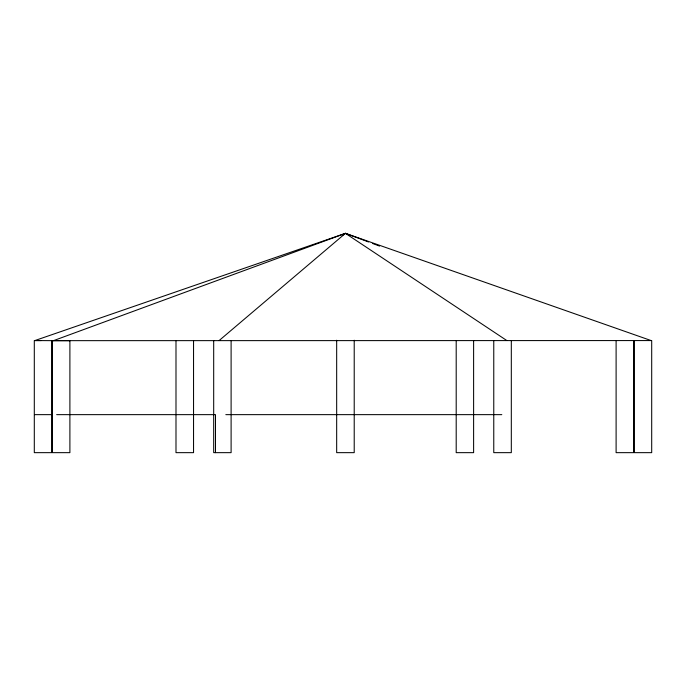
<?xml version="1.0" encoding="UTF-8"?>
<svg xmlns="http://www.w3.org/2000/svg" width="686" height="686" viewBox="0 0 686 686"><rect width="100%" height="100%" fill="white"/><g stroke="black" fill="none" stroke-linecap="round" stroke-linejoin="round"><path stroke-width="1.03" d="M219.108 340.565L345.444 233.343L651.125 340.565M342.76 235.084L345.444 233.343L368.536 241.961M345.444 233.343L34.875 340.565L53.482 340.659L345.444 233.343L506.843 340.565M41.194 340.565L34.3 340.565L34.3 452.657L51.716 452.657L51.716 340.565M53.482 340.659L651.7 340.565L651.7 452.657L634.284 452.657L634.284 340.565M34.489 414.644L52.548 414.644M56.655 414.644L215.481 414.644L215.481 452.657M225.823 414.644L501.809 414.644M372.549 243.461L379.572 246.085M633.65 340.565L633.65 452.657L616.105 452.657L616.105 340.565M511.31 340.565L511.31 452.657L493.766 452.657L493.766 340.565M473.614 340.565L473.614 452.657L456.199 452.657L456.199 340.565M354.216 340.23L354.216 452.657L336.672 452.657L336.672 340.23M231.105 340.565L231.105 452.657L213.689 452.657L213.689 340.565M193.546 340.565L193.546 452.657L175.993 452.657L175.993 340.565M69.895 340.659L52.35 340.659L52.35 452.657L69.895 452.657L69.895 340.659"/></g></svg>
